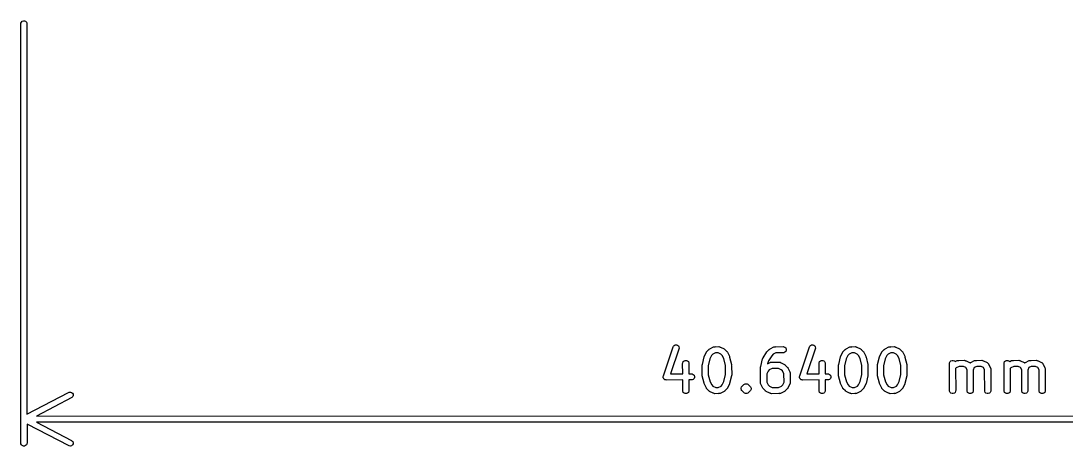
# Model space of a CAD drawing. Extents: x 0.4 to 2.4, y -0.03 to 1.6.
# Drawn here: x 0.397 to 1.403, y -0.026 to 0.383 of the extents above; entities that cross this region are included whole.
import ezdxf

# ---------------------------------------------------------------- set-up
doc = ezdxf.new("R2010")
doc.units = 0
doc.header["$MEASUREMENT"] = 0
doc.layers.add('BLACK', color=7, linetype='CONTINUOUS')

msp = doc.modelspace()

# ---------------------------------------------------------------- linework, layer by layer
at = {"layer": 'BLACK', "linetype": 'CONTINUOUS'}
for p, q in [((0.3975, 0.382), (0.3984, 0.3828)), ((0.3984, 0.3828), (0.3994, 0.3832)), ((0.3994, 0.3832), (0.4006, 0.3832)), ((0.4006, 0.3832), (0.4016, 0.3828)), ((0.4016, 0.3828), (0.4025, 0.382)), ((0.397, 0.3803), (0.3971, 0.3809)), ((0.3971, 0.0004), (0.397, 0.3803)), ((0.3971, 0.3809), (0.3975, 0.382)), ((0.4025, 0.382), (0.4029, 0.3809)), ((0.4029, 0.3809), (0.4029, 0.0048)), ((1.025, 0.0701), (1.0257, 0.0709)), ((1.0257, 0.0709), (1.0267, 0.0715)), ((1.0267, 0.0715), (1.0279, 0.0715)), ((1.0279, 0.0715), (1.029, 0.0712)), ((1.029, 0.0712), (1.0299, 0.0704)), ((1.0299, 0.0704), (1.0304, 0.0694)), ((1.1562, 0.0701), (1.1569, 0.0709)), ((1.1569, 0.0709), (1.158, 0.0715)), ((1.158, 0.0715), (1.1591, 0.0715)), ((1.1591, 0.0715), (1.1602, 0.0712)), ((1.1602, 0.0712), (1.1611, 0.0704)), ((1.1611, 0.0704), (1.1616, 0.0694)), ((1.0154, 0.0415), (1.0247, 0.0695)), ((1.0305, 0.0682), (1.0222, 0.0434)), ((1.0247, 0.0695), (1.025, 0.0701)), ((1.0304, 0.0694), (1.0305, 0.0682)), ((1.0547, 0.0601), (1.0548, 0.0605)), ((1.0548, 0.0605), (1.055, 0.0607)), ((1.055, 0.0607), (1.0568, 0.0643)), ((1.0568, 0.0643), (1.0569, 0.0646)), ((1.0569, 0.0646), (1.057, 0.0647)), ((1.0569, 0.0646), (1.0569, 0.0646)), ((1.057, 0.0647), (1.0571, 0.0648)), ((1.0571, 0.0648), (1.0573, 0.065)), ((1.0573, 0.065), (1.0592, 0.067)), ((1.0592, 0.067), (1.0594, 0.0671)), ((1.0594, 0.0671), (1.0595, 0.0672)), ((1.0595, 0.0672), (1.0596, 0.0673)), ((1.0595, 0.0672), (1.0595, 0.0672)), ((1.0596, 0.0673), (1.06, 0.0675)), ((1.06, 0.0675), (1.0637, 0.0694)), ((1.0617, 0.0612), (1.0602, 0.058)), ((1.0629, 0.0624), (1.0617, 0.0612)), ((1.0656, 0.0638), (1.0629, 0.0624)), ((1.0637, 0.0694), (1.0642, 0.0696)), ((1.0642, 0.0696), (1.0643, 0.0696)), ((1.0643, 0.0696), (1.0644, 0.0696)), ((1.0644, 0.0696), (1.065, 0.0696)), ((1.065, 0.0696), (1.0654, 0.0697)), ((1.0654, 0.0697), (1.0654, 0.0696)), ((1.0654, 0.0696), (1.0688, 0.0697)), ((1.068, 0.0638), (1.0656, 0.0638)), ((1.0707, 0.0625), (1.068, 0.0638)), ((1.0688, 0.0697), (1.0693, 0.0696)), ((1.0693, 0.0696), (1.0694, 0.0696)), ((1.0694, 0.0696), (1.0695, 0.0696)), ((1.0695, 0.0696), (1.0701, 0.0693)), ((1.0701, 0.0693), (1.0704, 0.0692)), ((1.0704, 0.0692), (1.0705, 0.0691)), ((1.0705, 0.0691), (1.0738, 0.0675)), ((1.0719, 0.0613), (1.0707, 0.0625)), ((1.0734, 0.0584), (1.0719, 0.0613)), ((1.0738, 0.0675), (1.0741, 0.0673)), ((1.0741, 0.0673), (1.0742, 0.0673)), ((1.0742, 0.0673), (1.0742, 0.0673)), ((1.0742, 0.0673), (1.0743, 0.0672)), ((1.0743, 0.0672), (1.0745, 0.0669)), ((1.0745, 0.0669), (1.0765, 0.0651)), ((1.0765, 0.0651), (1.0767, 0.0649)), ((1.0767, 0.0649), (1.0767, 0.0648)), ((1.0767, 0.0648), (1.0768, 0.0647)), ((1.0768, 0.0647), (1.0768, 0.0646)), ((1.0768, 0.0646), (1.077, 0.0643)), ((1.077, 0.0643), (1.0789, 0.0606)), ((1.0789, 0.0606), (1.0789, 0.0605)), ((1.0789, 0.0605), (1.0789, 0.0605)), ((1.0789, 0.0605), (1.0789, 0.0605)), ((1.0789, 0.0605), (1.0791, 0.06)), ((1.1113, 0.059), (1.1151, 0.0646)), ((1.1151, 0.0646), (1.1154, 0.0651)), ((1.1151, 0.0646), (1.1151, 0.0646)), ((1.1151, 0.0646), (1.1151, 0.0646)), ((1.1151, 0.0646), (1.1151, 0.0646)), ((1.1154, 0.0651), (1.1156, 0.0652)), ((1.1156, 0.0652), (1.1173, 0.067)), ((1.1196, 0.0609), (1.1164, 0.056)), ((1.1173, 0.067), (1.1175, 0.0671)), ((1.1175, 0.0671), (1.1176, 0.0672)), ((1.1176, 0.0672), (1.1177, 0.0673)), ((1.1176, 0.0672), (1.1176, 0.0672)), ((1.1177, 0.0673), (1.1181, 0.0675)), ((1.1181, 0.0675), (1.1218, 0.0694)), ((1.121, 0.0624), (1.1196, 0.0609)), ((1.1237, 0.0638), (1.121, 0.0624)), ((1.1218, 0.0694), (1.1224, 0.0696)), ((1.1224, 0.0696), (1.1225, 0.0696)), ((1.1225, 0.0696), (1.1226, 0.0696)), ((1.1226, 0.0696), (1.1231, 0.0696)), ((1.1231, 0.0696), (1.1235, 0.0697)), ((1.1235, 0.0697), (1.1236, 0.0696)), ((1.1236, 0.0696), (1.1306, 0.0697)), ((1.1312, 0.0638), (1.1237, 0.0638)), ((1.1306, 0.0697), (1.1312, 0.0696)), ((1.1312, 0.0696), (1.1323, 0.0692)), ((1.1323, 0.0643), (1.1312, 0.0638)), ((1.1323, 0.0692), (1.1331, 0.0684)), ((1.1331, 0.0651), (1.1323, 0.0643)), ((1.1331, 0.0684), (1.1335, 0.0673)), ((1.1335, 0.0662), (1.1331, 0.0651)), ((1.1335, 0.0673), (1.1335, 0.0662)), ((1.1467, 0.0415), (1.156, 0.0695)), ((1.1617, 0.0682), (1.1535, 0.0434)), ((1.156, 0.0695), (1.1562, 0.0701)), ((1.1616, 0.0694), (1.1617, 0.0682)), ((1.1859, 0.0601), (1.1861, 0.0605)), ((1.1861, 0.0605), (1.1862, 0.0607)), ((1.1862, 0.0607), (1.188, 0.0643)), ((1.188, 0.0643), (1.1881, 0.0646)), ((1.1881, 0.0646), (1.1882, 0.0646)), ((1.1882, 0.0647), (1.1883, 0.0648)), ((1.1882, 0.0646), (1.1882, 0.0647)), ((1.1883, 0.0648), (1.1885, 0.065)), ((1.1885, 0.065), (1.1904, 0.067)), ((1.1904, 0.067), (1.1906, 0.0671)), ((1.1906, 0.0671), (1.1907, 0.0672)), ((1.1907, 0.0672), (1.1909, 0.0673)), ((1.1907, 0.0672), (1.1907, 0.0672)), ((1.1909, 0.0673), (1.1912, 0.0675)), ((1.1912, 0.0675), (1.1949, 0.0694)), ((1.193, 0.0612), (1.1914, 0.058)), ((1.1942, 0.0624), (1.193, 0.0612)), ((1.1969, 0.0638), (1.1942, 0.0624)), ((1.1949, 0.0694), (1.1955, 0.0696)), ((1.1955, 0.0696), (1.1956, 0.0696)), ((1.1956, 0.0696), (1.1957, 0.0696)), ((1.1957, 0.0696), (1.1963, 0.0696)), ((1.1963, 0.0696), (1.1966, 0.0697)), ((1.1966, 0.0697), (1.1967, 0.0696)), ((1.1967, 0.0696), (1.2, 0.0697)), ((1.1992, 0.0638), (1.1969, 0.0638)), ((1.2019, 0.0625), (1.1992, 0.0638)), ((1.2, 0.0697), (1.2006, 0.0696)), ((1.2006, 0.0696), (1.2007, 0.0696)), ((1.2007, 0.0696), (1.2008, 0.0696)), ((1.2008, 0.0696), (1.2013, 0.0693)), ((1.2013, 0.0693), (1.2016, 0.0692)), ((1.2016, 0.0692), (1.2017, 0.0691)), ((1.2017, 0.0691), (1.2051, 0.0675)), ((1.2032, 0.0613), (1.2019, 0.0625)), ((1.2047, 0.0584), (1.2032, 0.0613)), ((1.2051, 0.0675), (1.2053, 0.0673)), ((1.2053, 0.0673), (1.2054, 0.0673)), ((1.2054, 0.0673), (1.2054, 0.0673)), ((1.2054, 0.0673), (1.2056, 0.0672)), ((1.2056, 0.0672), (1.2058, 0.0669)), ((1.2058, 0.0669), (1.2077, 0.0651)), ((1.2077, 0.0651), (1.2079, 0.0649)), ((1.2079, 0.0649), (1.208, 0.0648)), ((1.208, 0.0648), (1.208, 0.0647)), ((1.208, 0.0647), (1.2081, 0.0646)), ((1.2081, 0.0646), (1.2082, 0.0643)), ((1.2082, 0.0643), (1.2101, 0.0606)), ((1.2101, 0.0606), (1.2102, 0.0605)), ((1.2102, 0.0605), (1.2102, 0.0605)), ((1.2102, 0.0605), (1.2102, 0.0605)), ((1.2102, 0.0605), (1.2103, 0.06)), ((1.2234, 0.0601), (1.2236, 0.0605)), ((1.2236, 0.0605), (1.2237, 0.0607)), ((1.2237, 0.0607), (1.2255, 0.0643)), ((1.2255, 0.0643), (1.2256, 0.0646)), ((1.2256, 0.0646), (1.2257, 0.0646)), ((1.2257, 0.0647), (1.2258, 0.0648)), ((1.2257, 0.0646), (1.2257, 0.0647)), ((1.2258, 0.0648), (1.226, 0.065)), ((1.226, 0.065), (1.2279, 0.067)), ((1.2279, 0.067), (1.2281, 0.0671)), ((1.2281, 0.0671), (1.2282, 0.0672)), ((1.2282, 0.0672), (1.2284, 0.0673)), ((1.2282, 0.0672), (1.2282, 0.0672)), ((1.2284, 0.0673), (1.2287, 0.0675)), ((1.2287, 0.0675), (1.2324, 0.0694)), ((1.2305, 0.0612), (1.2289, 0.058)), ((1.2317, 0.0624), (1.2305, 0.0612)), ((1.2344, 0.0638), (1.2317, 0.0624)), ((1.2324, 0.0694), (1.233, 0.0696)), ((1.233, 0.0696), (1.2331, 0.0696)), ((1.2331, 0.0696), (1.2332, 0.0696)), ((1.2332, 0.0696), (1.2338, 0.0696)), ((1.2338, 0.0696), (1.2341, 0.0697)), ((1.2341, 0.0697), (1.2342, 0.0696)), ((1.2342, 0.0696), (1.2375, 0.0697)), ((1.2367, 0.0638), (1.2344, 0.0638)), ((1.2394, 0.0625), (1.2367, 0.0638)), ((1.2375, 0.0697), (1.2381, 0.0696)), ((1.2381, 0.0696), (1.2382, 0.0696)), ((1.2382, 0.0696), (1.2383, 0.0696)), ((1.2383, 0.0696), (1.2388, 0.0693)), ((1.2388, 0.0693), (1.2391, 0.0692)), ((1.2391, 0.0692), (1.2392, 0.0691)), ((1.2392, 0.0691), (1.2426, 0.0675)), ((1.2407, 0.0613), (1.2394, 0.0625)), ((1.2422, 0.0584), (1.2407, 0.0613)), ((1.2426, 0.0675), (1.2428, 0.0673)), ((1.2428, 0.0673), (1.2429, 0.0673)), ((1.2429, 0.0673), (1.2429, 0.0673)), ((1.2429, 0.0673), (1.2431, 0.0672)), ((1.2431, 0.0672), (1.2433, 0.0669)), ((1.2433, 0.0669), (1.2452, 0.0651)), ((1.2452, 0.0651), (1.2454, 0.0649)), ((1.2454, 0.0649), (1.2455, 0.0648)), ((1.2455, 0.0648), (1.2455, 0.0647)), ((1.2455, 0.0647), (1.2456, 0.0646)), ((1.2456, 0.0646), (1.2457, 0.0643)), ((1.2457, 0.0643), (1.2476, 0.0606)), ((1.2476, 0.0606), (1.2477, 0.0605)), ((1.2477, 0.0605), (1.2477, 0.0605)), ((1.2477, 0.0605), (1.2477, 0.0605)), ((1.2477, 0.0605), (1.2478, 0.06)), ((1.0339, 0.0536), (1.034, 0.0542)), ((1.034, 0.0434), (1.0339, 0.0536)), ((1.034, 0.0542), (1.0344, 0.0553)), ((1.0344, 0.0553), (1.0353, 0.0561)), ((1.0353, 0.0561), (1.0363, 0.0565)), ((1.0363, 0.0565), (1.0375, 0.0565)), ((1.0375, 0.0565), (1.0385, 0.0561)), ((1.0385, 0.0561), (1.0394, 0.0553)), ((1.0394, 0.0553), (1.0398, 0.0542)), ((1.0398, 0.0542), (1.0398, 0.0434)), ((1.0527, 0.0523), (1.0529, 0.0526)), ((1.0527, 0.052), (1.0527, 0.0523)), ((1.0527, 0.0519), (1.0527, 0.052)), ((1.0527, 0.0518), (1.0527, 0.0519)), ((1.0527, 0.0517), (1.0527, 0.0518)), ((1.0527, 0.0426), (1.0527, 0.0517)), ((1.0529, 0.0526), (1.0547, 0.06)), ((1.0547, 0.06), (1.0547, 0.0601)), ((1.0547, 0.06), (1.0547, 0.06)), ((1.0547, 0.06), (1.0547, 0.06)), ((1.0602, 0.058), (1.0585, 0.0512)), ((1.0585, 0.0512), (1.0586, 0.0425)), ((1.0752, 0.0516), (1.0734, 0.0584)), ((1.0752, 0.0429), (1.0752, 0.0516)), ((1.0791, 0.06), (1.0791, 0.0597)), ((1.0791, 0.0597), (1.081, 0.0525)), ((1.081, 0.0525), (1.081, 0.0524)), ((1.081, 0.0524), (1.081, 0.0523)), ((1.081, 0.0523), (1.081, 0.0522)), ((1.081, 0.0522), (1.0811, 0.0519)), ((1.0811, 0.0519), (1.081, 0.0516)), ((1.081, 0.0516), (1.0811, 0.0424)), ((1.109, 0.0504), (1.1091, 0.0507)), ((1.109, 0.0501), (1.109, 0.0504)), ((1.1091, 0.0507), (1.1109, 0.0581)), ((1.1109, 0.0581), (1.111, 0.0584)), ((1.111, 0.0584), (1.111, 0.0585)), ((1.111, 0.0585), (1.1111, 0.0585)), ((1.1111, 0.0586), (1.1113, 0.059)), ((1.1111, 0.0585), (1.1111, 0.0586)), ((1.1164, 0.056), (1.1157, 0.0532)), ((1.1157, 0.0532), (1.1181, 0.0544)), ((1.1181, 0.0544), (1.1186, 0.0546)), ((1.1186, 0.0546), (1.1187, 0.0546)), ((1.1187, 0.0546), (1.1188, 0.0546)), ((1.1188, 0.0546), (1.1193, 0.0546)), ((1.1193, 0.0546), (1.1198, 0.0547)), ((1.1198, 0.0547), (1.1198, 0.0546)), ((1.1198, 0.0546), (1.1269, 0.0547)), ((1.1269, 0.0547), (1.1275, 0.0546)), ((1.1275, 0.0546), (1.1276, 0.0546)), ((1.1276, 0.0546), (1.1277, 0.0546)), ((1.1277, 0.0546), (1.1282, 0.0543)), ((1.1282, 0.0543), (1.1285, 0.0542)), ((1.1285, 0.0542), (1.1286, 0.0541)), ((1.1286, 0.0541), (1.132, 0.0525)), ((1.132, 0.0525), (1.1322, 0.0524)), ((1.1322, 0.0524), (1.1323, 0.0523)), ((1.1323, 0.0523), (1.1323, 0.0523)), ((1.1323, 0.0523), (1.1324, 0.0522)), ((1.1324, 0.0522), (1.1327, 0.0519)), ((1.1327, 0.0519), (1.1346, 0.0501)), ((1.1652, 0.0542), (1.1657, 0.0553)), ((1.1652, 0.0536), (1.1652, 0.0542)), ((1.1652, 0.0434), (1.1652, 0.0536)), ((1.1657, 0.0553), (1.1665, 0.0561)), ((1.1665, 0.0561), (1.1676, 0.0565)), ((1.1676, 0.0565), (1.1687, 0.0565)), ((1.1687, 0.0565), (1.1698, 0.0561)), ((1.1698, 0.0561), (1.1706, 0.0553)), ((1.1706, 0.0553), (1.171, 0.0542)), ((1.171, 0.0542), (1.171, 0.0434)), ((1.1839, 0.052), (1.184, 0.0523)), ((1.1839, 0.0519), (1.1839, 0.052)), ((1.1839, 0.0518), (1.1839, 0.0519)), ((1.1839, 0.0517), (1.1839, 0.0518)), ((1.184, 0.0426), (1.1839, 0.0517)), ((1.184, 0.0523), (1.1841, 0.0526)), ((1.1841, 0.0526), (1.1859, 0.06)), ((1.1859, 0.06), (1.1859, 0.0601)), ((1.1859, 0.06), (1.1859, 0.06)), ((1.1859, 0.06), (1.1859, 0.06)), ((1.1914, 0.058), (1.1898, 0.0512)), ((1.1898, 0.0512), (1.1898, 0.0425)), ((1.2064, 0.0516), (1.2047, 0.0584)), ((1.2065, 0.0429), (1.2064, 0.0516)), ((1.2103, 0.06), (1.2104, 0.0597)), ((1.2104, 0.0597), (1.2122, 0.0525)), ((1.2122, 0.0525), (1.2123, 0.0524)), ((1.2123, 0.0524), (1.2123, 0.0523)), ((1.2123, 0.0523), (1.2123, 0.0522)), ((1.2123, 0.0522), (1.2123, 0.0519)), ((1.2123, 0.0519), (1.2123, 0.0516)), ((1.2123, 0.0516), (1.2123, 0.0424)), ((1.2214, 0.052), (1.2215, 0.0523)), ((1.2214, 0.0519), (1.2214, 0.052)), ((1.2214, 0.0518), (1.2214, 0.0519)), ((1.2214, 0.0517), (1.2214, 0.0518)), ((1.2215, 0.0426), (1.2214, 0.0517)), ((1.2215, 0.0523), (1.2216, 0.0526)), ((1.2216, 0.0526), (1.2234, 0.06)), ((1.2234, 0.06), (1.2234, 0.0601)), ((1.2234, 0.06), (1.2234, 0.06)), ((1.2234, 0.06), (1.2234, 0.06)), ((1.2289, 0.058), (1.2273, 0.0512)), ((1.2273, 0.0512), (1.2273, 0.0425)), ((1.2439, 0.0516), (1.2422, 0.0584)), ((1.244, 0.0429), (1.2439, 0.0516)), ((1.2478, 0.06), (1.2479, 0.0597)), ((1.2479, 0.0597), (1.2497, 0.0525)), ((1.2497, 0.0525), (1.2497, 0.0524)), ((1.2497, 0.0524), (1.2498, 0.0523)), ((1.2498, 0.0523), (1.2498, 0.0522)), ((1.2498, 0.0522), (1.2498, 0.0519)), ((1.2498, 0.0519), (1.2498, 0.0516)), ((1.2498, 0.0516), (1.2498, 0.0424)), ((1.2908, 0.0542), (1.2913, 0.0553)), ((1.2908, 0.0536), (1.2908, 0.0542)), ((1.2908, 0.0268), (1.2908, 0.0536)), ((1.2913, 0.0553), (1.2921, 0.0561)), ((1.2921, 0.0561), (1.2932, 0.0565)), ((1.2932, 0.0565), (1.2943, 0.0565)), ((1.2943, 0.0565), (1.2954, 0.0561)), ((1.2954, 0.0561), (1.2962, 0.0553)), ((1.2962, 0.0553), (1.298, 0.0563)), ((1.3, 0.0507), (1.2973, 0.0493)), ((1.298, 0.0563), (1.2986, 0.0565)), ((1.2986, 0.0565), (1.2987, 0.0565)), ((1.2987, 0.0565), (1.2988, 0.0565)), ((1.2988, 0.0565), (1.2993, 0.0565)), ((1.2993, 0.0565), (1.2997, 0.0565)), ((1.2997, 0.0565), (1.2998, 0.0565)), ((1.2998, 0.0565), (1.305, 0.0566)), ((1.3042, 0.0507), (1.3, 0.0507)), ((1.3065, 0.0496), (1.3042, 0.0507)), ((1.305, 0.0566), (1.3056, 0.0565)), ((1.3056, 0.0565), (1.3057, 0.0565)), ((1.3057, 0.0565), (1.3058, 0.0565)), ((1.3058, 0.0565), (1.3063, 0.0562)), ((1.3063, 0.0562), (1.3066, 0.0561)), ((1.3066, 0.0561), (1.3067, 0.056)), ((1.3067, 0.056), (1.3101, 0.0544)), ((1.3101, 0.0544), (1.3102, 0.0543)), ((1.3102, 0.0543), (1.3102, 0.0543)), ((1.3102, 0.0543), (1.3103, 0.0543)), ((1.3103, 0.0543), (1.3105, 0.0541)), ((1.3105, 0.0541), (1.3106, 0.054)), ((1.3106, 0.054), (1.3107, 0.0541)), ((1.3107, 0.0541), (1.3109, 0.0542)), ((1.3109, 0.0542), (1.311, 0.0543)), ((1.311, 0.0543), (1.3113, 0.0544)), ((1.3113, 0.0544), (1.3149, 0.0563)), ((1.3169, 0.0507), (1.3146, 0.0495)), ((1.3149, 0.0563), (1.3155, 0.0565)), ((1.3155, 0.0565), (1.3156, 0.0565)), ((1.3156, 0.0565), (1.3157, 0.0565)), ((1.3157, 0.0565), (1.3162, 0.0565)), ((1.3162, 0.0565), (1.3166, 0.0565)), ((1.3166, 0.0565), (1.3167, 0.0565)), ((1.3167, 0.0565), (1.3219, 0.0566)), ((1.3211, 0.0507), (1.3169, 0.0507)), ((1.3234, 0.0496), (1.3211, 0.0507)), ((1.3219, 0.0566), (1.3224, 0.0565)), ((1.3224, 0.0565), (1.3225, 0.0565)), ((1.3225, 0.0565), (1.3226, 0.0565)), ((1.3226, 0.0565), (1.3232, 0.0562)), ((1.3232, 0.0562), (1.3235, 0.0561)), ((1.3235, 0.0561), (1.3235, 0.056)), ((1.3235, 0.056), (1.3269, 0.0544)), ((1.3269, 0.0544), (1.327, 0.0543)), ((1.327, 0.0543), (1.3271, 0.0543)), ((1.3271, 0.0543), (1.3271, 0.0543)), ((1.3271, 0.0543), (1.3274, 0.0541)), ((1.3274, 0.0541), (1.3277, 0.0538)), ((1.3277, 0.0538), (1.3279, 0.0536)), ((1.3279, 0.0536), (1.328, 0.0534)), ((1.328, 0.0534), (1.3282, 0.0532)), ((1.3282, 0.0532), (1.3283, 0.0529)), ((1.3283, 0.0529), (1.3301, 0.0493)), ((1.3433, 0.0542), (1.3438, 0.0553)), ((1.3433, 0.0536), (1.3433, 0.0542)), ((1.3433, 0.0268), (1.3433, 0.0536)), ((1.3438, 0.0553), (1.3446, 0.0561)), ((1.3446, 0.0561), (1.3457, 0.0565)), ((1.3457, 0.0565), (1.3468, 0.0565)), ((1.3468, 0.0565), (1.3479, 0.0561)), ((1.3479, 0.0561), (1.3487, 0.0553)), ((1.3487, 0.0553), (1.3505, 0.0563)), ((1.3525, 0.0507), (1.3498, 0.0493)), ((1.3505, 0.0563), (1.3511, 0.0565)), ((1.3511, 0.0565), (1.3512, 0.0565)), ((1.3512, 0.0565), (1.3513, 0.0565)), ((1.3513, 0.0565), (1.3518, 0.0565)), ((1.3518, 0.0565), (1.3522, 0.0565)), ((1.3522, 0.0565), (1.3523, 0.0565)), ((1.3523, 0.0565), (1.3575, 0.0566)), ((1.3567, 0.0507), (1.3525, 0.0507)), ((1.359, 0.0496), (1.3567, 0.0507)), ((1.3575, 0.0566), (1.3581, 0.0565)), ((1.3581, 0.0565), (1.3582, 0.0565)), ((1.3582, 0.0565), (1.3583, 0.0565)), ((1.3583, 0.0565), (1.3588, 0.0562)), ((1.3588, 0.0562), (1.3591, 0.0561)), ((1.3591, 0.0561), (1.3592, 0.056)), ((1.3592, 0.056), (1.3626, 0.0544)), ((1.3626, 0.0544), (1.3626, 0.0543)), ((1.3626, 0.0543), (1.3627, 0.0543)), ((1.3627, 0.0543), (1.3627, 0.0543)), ((1.3627, 0.0543), (1.363, 0.0541)), ((1.363, 0.0541), (1.3631, 0.054)), ((1.3631, 0.054), (1.3632, 0.0541)), ((1.3632, 0.0541), (1.3634, 0.0542)), ((1.3634, 0.0542), (1.3635, 0.0543)), ((1.3635, 0.0543), (1.3638, 0.0544)), ((1.3638, 0.0544), (1.3674, 0.0563)), ((1.3693, 0.0507), (1.3671, 0.0495)), ((1.3674, 0.0563), (1.3679, 0.0565)), ((1.3679, 0.0565), (1.3681, 0.0565)), ((1.3681, 0.0565), (1.3682, 0.0565)), ((1.3682, 0.0565), (1.3687, 0.0565)), ((1.3687, 0.0565), (1.3691, 0.0565)), ((1.3691, 0.0565), (1.3692, 0.0565)), ((1.3692, 0.0565), (1.3744, 0.0566)), ((1.3736, 0.0507), (1.3693, 0.0507)), ((1.3759, 0.0496), (1.3736, 0.0507)), ((1.3744, 0.0566), (1.3749, 0.0565)), ((1.3749, 0.0565), (1.375, 0.0565)), ((1.375, 0.0565), (1.3751, 0.0565)), ((1.3751, 0.0565), (1.3756, 0.0562)), ((1.3756, 0.0562), (1.376, 0.0561)), ((1.376, 0.0561), (1.376, 0.056)), ((1.376, 0.056), (1.3794, 0.0544)), ((1.3794, 0.0544), (1.3795, 0.0543)), ((1.3795, 0.0543), (1.3796, 0.0543)), ((1.3796, 0.0543), (1.3796, 0.0543)), ((1.3796, 0.0543), (1.3799, 0.0541)), ((1.3799, 0.0541), (1.3802, 0.0538)), ((1.3802, 0.0538), (1.3804, 0.0536)), ((1.3804, 0.0536), (1.3805, 0.0534)), ((1.3805, 0.0534), (1.3807, 0.0532)), ((1.3807, 0.0532), (1.3808, 0.0529)), ((1.3808, 0.0529), (1.3826, 0.0493)), ((1.0152, 0.0409), (1.0153, 0.041)), ((1.0153, 0.0404), (1.0152, 0.0409)), ((1.0153, 0.0411), (1.0154, 0.0415)), ((1.0153, 0.041), (1.0153, 0.0411)), ((1.0153, 0.0399), (1.0153, 0.0404)), ((1.0222, 0.0434), (1.034, 0.0434)), ((1.0398, 0.0434), (1.0425, 0.0434)), ((1.0425, 0.0434), (1.0431, 0.0434)), ((1.0431, 0.0434), (1.0442, 0.0429)), ((1.0442, 0.0429), (1.045, 0.0421)), ((1.045, 0.0421), (1.0454, 0.0411)), ((1.0454, 0.0411), (1.0454, 0.0399)), ((1.0527, 0.0422), (1.0527, 0.0426)), ((1.0527, 0.0419), (1.0527, 0.0422)), ((1.0527, 0.0418), (1.0527, 0.0419)), ((1.0528, 0.0418), (1.0527, 0.0418)), ((1.0528, 0.0417), (1.0528, 0.0418)), ((1.0546, 0.0344), (1.0528, 0.0417)), ((1.0586, 0.0425), (1.0604, 0.0357)), ((1.0736, 0.0361), (1.0752, 0.0429)), ((1.0809, 0.0415), (1.0791, 0.0342)), ((1.081, 0.0418), (1.0809, 0.0415)), ((1.0811, 0.0422), (1.081, 0.0418)), ((1.0811, 0.0424), (1.0811, 0.0423)), ((1.0811, 0.0423), (1.0811, 0.0422)), ((1.0811, 0.0422), (1.0811, 0.0422)), ((1.1089, 0.05), (1.109, 0.0501)), ((1.1089, 0.0499), (1.1089, 0.05)), ((1.1089, 0.05), (1.1089, 0.05)), ((1.109, 0.0353), (1.1089, 0.0499)), ((1.1161, 0.0462), (1.1148, 0.0435)), ((1.1148, 0.0435), (1.1148, 0.0355)), ((1.1173, 0.0474), (1.1161, 0.0462)), ((1.12, 0.0488), (1.1173, 0.0474)), ((1.1261, 0.0488), (1.12, 0.0488)), ((1.1288, 0.0475), (1.1261, 0.0488)), ((1.13, 0.0463), (1.1288, 0.0475)), ((1.1314, 0.0436), (1.13, 0.0463)), ((1.1315, 0.0356), (1.1314, 0.0436)), ((1.1346, 0.0501), (1.1348, 0.0499)), ((1.1348, 0.0499), (1.1348, 0.0498)), ((1.1348, 0.0498), (1.1349, 0.0497)), ((1.1349, 0.0497), (1.135, 0.0496)), ((1.135, 0.0496), (1.1351, 0.0493)), ((1.1351, 0.0493), (1.137, 0.0456)), ((1.137, 0.0456), (1.1372, 0.045)), ((1.1372, 0.045), (1.1372, 0.0449)), ((1.1372, 0.0449), (1.1373, 0.0448)), ((1.1373, 0.0448), (1.1373, 0.0443)), ((1.1373, 0.0443), (1.1373, 0.0439)), ((1.1373, 0.0439), (1.1373, 0.0438)), ((1.1373, 0.0438), (1.1373, 0.0349)), ((1.1465, 0.0411), (1.1467, 0.0415)), ((1.1465, 0.041), (1.1465, 0.0411)), ((1.1465, 0.0409), (1.1465, 0.041)), ((1.1465, 0.0404), (1.1465, 0.0409)), ((1.1465, 0.0399), (1.1465, 0.0404)), ((1.1535, 0.0434), (1.1652, 0.0434)), ((1.171, 0.0434), (1.1738, 0.0434)), ((1.1738, 0.0434), (1.1743, 0.0434)), ((1.1743, 0.0434), (1.1754, 0.0429)), ((1.1754, 0.0429), (1.1762, 0.0421)), ((1.1762, 0.0421), (1.1766, 0.0411)), ((1.1766, 0.0411), (1.1766, 0.0399)), ((1.1839, 0.0422), (1.184, 0.0426)), ((1.184, 0.0419), (1.1839, 0.0422)), ((1.184, 0.0418), (1.184, 0.0419)), ((1.184, 0.0417), (1.184, 0.0418)), ((1.184, 0.0418), (1.184, 0.0418)), ((1.1859, 0.0344), (1.184, 0.0417)), ((1.1898, 0.0425), (1.1916, 0.0357)), ((1.2048, 0.0361), (1.2065, 0.0429)), ((1.2121, 0.0415), (1.2104, 0.0342)), ((1.2123, 0.0418), (1.2121, 0.0415)), ((1.2123, 0.0424), (1.2123, 0.0423)), ((1.2123, 0.0423), (1.2123, 0.0422)), ((1.2123, 0.0422), (1.2123, 0.0422)), ((1.2123, 0.0422), (1.2123, 0.0418)), ((1.2214, 0.0422), (1.2215, 0.0426)), ((1.2215, 0.0419), (1.2214, 0.0422)), ((1.2215, 0.0418), (1.2215, 0.0419)), ((1.2215, 0.0417), (1.2215, 0.0418)), ((1.2215, 0.0418), (1.2215, 0.0418)), ((1.2234, 0.0344), (1.2215, 0.0417)), ((1.2273, 0.0425), (1.2291, 0.0357)), ((1.2423, 0.0361), (1.244, 0.0429)), ((1.2496, 0.0415), (1.2479, 0.0342)), ((1.2498, 0.0418), (1.2496, 0.0415)), ((1.2498, 0.0424), (1.2498, 0.0423)), ((1.2498, 0.0423), (1.2498, 0.0422)), ((1.2498, 0.0422), (1.2498, 0.0422)), ((1.2498, 0.0422), (1.2498, 0.0418)), ((1.2973, 0.0493), (1.2966, 0.0486)), ((1.2966, 0.0486), (1.2967, 0.0274)), ((1.3077, 0.0474), (1.3065, 0.0496)), ((1.3077, 0.0268), (1.3077, 0.0474)), ((1.3146, 0.0495), (1.3135, 0.0472)), ((1.3135, 0.0472), (1.3136, 0.0274)), ((1.3245, 0.0474), (1.3234, 0.0496)), ((1.3246, 0.0268), (1.3245, 0.0474)), ((1.3301, 0.0493), (1.3303, 0.0488)), ((1.3303, 0.0488), (1.3303, 0.0487)), ((1.3303, 0.0487), (1.3304, 0.0486)), ((1.3304, 0.0486), (1.3304, 0.0481)), ((1.3304, 0.0481), (1.3304, 0.0476)), ((1.3304, 0.0476), (1.3304, 0.0475)), ((1.3304, 0.0475), (1.3304, 0.0274)), ((1.3498, 0.0493), (1.3491, 0.0486)), ((1.3491, 0.0486), (1.3492, 0.0274)), ((1.3602, 0.0474), (1.359, 0.0496)), ((1.3602, 0.0268), (1.3602, 0.0474)), ((1.3671, 0.0495), (1.366, 0.0472)), ((1.366, 0.0472), (1.3661, 0.0274)), ((1.377, 0.0474), (1.3759, 0.0496)), ((1.3771, 0.0268), (1.377, 0.0474)), ((1.3826, 0.0493), (1.3828, 0.0488)), ((1.3828, 0.0488), (1.3828, 0.0487)), ((1.3828, 0.0487), (1.3829, 0.0486)), ((1.3829, 0.0486), (1.3829, 0.0481)), ((1.3829, 0.0481), (1.3829, 0.0476)), ((1.3829, 0.0476), (1.3829, 0.0475)), ((1.3829, 0.0475), (1.3829, 0.0274)), ((1.0153, 0.0398), (1.0153, 0.0399)), ((1.0153, 0.0397), (1.0153, 0.0398)), ((1.0155, 0.0393), (1.0153, 0.0397)), ((1.0157, 0.0389), (1.0155, 0.0393)), ((1.0158, 0.0388), (1.0157, 0.0389)), ((1.0158, 0.0387), (1.0158, 0.0388)), ((1.0162, 0.0384), (1.0158, 0.0387)), ((1.0165, 0.038), (1.0162, 0.0384)), ((1.0166, 0.038), (1.0165, 0.038)), ((1.0167, 0.0379), (1.0166, 0.038)), ((1.0171, 0.0378), (1.0167, 0.0379)), ((1.0176, 0.0376), (1.0171, 0.0378)), ((1.0177, 0.0376), (1.0176, 0.0376)), ((1.0178, 0.0376), (1.0177, 0.0376)), ((1.0179, 0.0376), (1.0178, 0.0376)), ((1.0181, 0.0375), (1.0179, 0.0376)), ((1.034, 0.0376), (1.0181, 0.0375)), ((1.034, 0.0268), (1.034, 0.0376)), ((1.0431, 0.0376), (1.0398, 0.0376)), ((1.0398, 0.0376), (1.0398, 0.0274)), ((1.0442, 0.038), (1.0431, 0.0376)), ((1.045, 0.0389), (1.0442, 0.038)), ((1.0454, 0.0399), (1.045, 0.0389)), ((1.0547, 0.0341), (1.0546, 0.0344)), ((1.0548, 0.0337), (1.0547, 0.0341)), ((1.0548, 0.0336), (1.0548, 0.0337)), ((1.0549, 0.0336), (1.0548, 0.0336)), ((1.0549, 0.0335), (1.0549, 0.0336)), ((1.0568, 0.0298), (1.0549, 0.0335)), ((1.0604, 0.0357), (1.0619, 0.0328)), ((1.0619, 0.0328), (1.0631, 0.0316)), ((1.0631, 0.0316), (1.0658, 0.0303)), ((1.0658, 0.0303), (1.0681, 0.0303)), ((1.0681, 0.0303), (1.0709, 0.0317)), ((1.0709, 0.0317), (1.0721, 0.0329)), ((1.0721, 0.0329), (1.0736, 0.0361)), ((1.0788, 0.0334), (1.077, 0.0298)), ((1.0789, 0.0336), (1.0788, 0.0334)), ((1.0791, 0.034), (1.0789, 0.0336)), ((1.0791, 0.0342), (1.0791, 0.0341)), ((1.0791, 0.0341), (1.0791, 0.0341)), ((1.0791, 0.0341), (1.0791, 0.034)), ((1.0902, 0.0298), (1.0907, 0.0309)), ((1.0907, 0.0309), (1.0929, 0.0332)), ((1.0929, 0.0332), (1.0934, 0.0336)), ((1.0934, 0.0336), (1.0941, 0.0339)), ((1.0934, 0.0336), (1.0934, 0.0336)), ((1.0941, 0.0339), (1.0944, 0.034)), ((1.0944, 0.034), (1.0956, 0.034)), ((1.0956, 0.034), (1.0956, 0.034)), ((1.0956, 0.034), (1.0959, 0.0339)), ((1.0959, 0.0339), (1.0967, 0.0336)), ((1.0967, 0.0336), (1.0967, 0.0336)), ((1.0967, 0.0336), (1.099, 0.0313)), ((1.099, 0.0313), (1.0993, 0.0309)), ((1.0993, 0.0309), (1.0998, 0.0298)), ((1.109, 0.0352), (1.109, 0.0353)), ((1.109, 0.0348), (1.109, 0.0352)), ((1.109, 0.0343), (1.109, 0.0348)), ((1.109, 0.0342), (1.109, 0.0343)), ((1.109, 0.0341), (1.109, 0.0342)), ((1.1092, 0.0335), (1.109, 0.0341)), ((1.1112, 0.0298), (1.1092, 0.0335)), ((1.1148, 0.0355), (1.1162, 0.0328)), ((1.1162, 0.0328), (1.1175, 0.0316)), ((1.1175, 0.0316), (1.1202, 0.0303)), ((1.1202, 0.0303), (1.1263, 0.0303)), ((1.1263, 0.0303), (1.129, 0.0317)), ((1.129, 0.0317), (1.1302, 0.0329)), ((1.1302, 0.0329), (1.1315, 0.0356)), ((1.1368, 0.0332), (1.1351, 0.0298)), ((1.137, 0.0336), (1.1368, 0.0332)), ((1.1368, 0.0332), (1.1368, 0.0332)), ((1.1372, 0.0341), (1.137, 0.0336)), ((1.1373, 0.0343), (1.1372, 0.0342)), ((1.1372, 0.0342), (1.1372, 0.0341)), ((1.1373, 0.0349), (1.1373, 0.0343)), ((1.1465, 0.0398), (1.1465, 0.0399)), ((1.1465, 0.0397), (1.1465, 0.0398)), ((1.1467, 0.0393), (1.1465, 0.0397)), ((1.1469, 0.0389), (1.1467, 0.0393)), ((1.147, 0.0388), (1.1469, 0.0389)), ((1.147, 0.0387), (1.147, 0.0388)), ((1.1474, 0.0384), (1.147, 0.0387)), ((1.1477, 0.038), (1.1474, 0.0384)), ((1.1478, 0.038), (1.1477, 0.038)), ((1.1479, 0.0379), (1.1478, 0.038)), ((1.1484, 0.0378), (1.1479, 0.0379)), ((1.1488, 0.0376), (1.1484, 0.0378)), ((1.149, 0.0376), (1.1488, 0.0376)), ((1.1491, 0.0376), (1.149, 0.0376)), ((1.149, 0.0376), (1.149, 0.0376)), ((1.1494, 0.0375), (1.1491, 0.0376)), ((1.1652, 0.0376), (1.1494, 0.0375)), ((1.1652, 0.0268), (1.1652, 0.0376)), ((1.1743, 0.0376), (1.1711, 0.0376)), ((1.1711, 0.0376), (1.1711, 0.0274)), ((1.1754, 0.038), (1.1743, 0.0376)), ((1.1762, 0.0389), (1.1754, 0.038)), ((1.1766, 0.0399), (1.1762, 0.0389)), ((1.1859, 0.0341), (1.1859, 0.0344)), ((1.1861, 0.0337), (1.1859, 0.0341)), ((1.1861, 0.0336), (1.1861, 0.0337)), ((1.1861, 0.0335), (1.1861, 0.0336)), ((1.1861, 0.0336), (1.1861, 0.0336)), ((1.188, 0.0298), (1.1861, 0.0335)), ((1.1916, 0.0357), (1.1931, 0.0328)), ((1.1931, 0.0328), (1.1943, 0.0316)), ((1.1943, 0.0316), (1.197, 0.0303)), ((1.197, 0.0303), (1.1994, 0.0303)), ((1.1994, 0.0303), (1.2021, 0.0317)), ((1.2021, 0.0317), (1.2033, 0.0329)), ((1.2033, 0.0329), (1.2048, 0.0361)), ((1.21, 0.0334), (1.2083, 0.0298)), ((1.2102, 0.0336), (1.21, 0.0334)), ((1.2103, 0.034), (1.2102, 0.0336)), ((1.2104, 0.0342), (1.2103, 0.0341)), ((1.2103, 0.0341), (1.2103, 0.0341)), ((1.2103, 0.0341), (1.2103, 0.034)), ((1.2234, 0.0341), (1.2234, 0.0344)), ((1.2236, 0.0337), (1.2234, 0.0341)), ((1.2236, 0.0336), (1.2236, 0.0337)), ((1.2236, 0.0335), (1.2236, 0.0336)), ((1.2236, 0.0336), (1.2236, 0.0336)), ((1.2255, 0.0298), (1.2236, 0.0335)), ((1.2291, 0.0357), (1.2306, 0.0328)), ((1.2306, 0.0328), (1.2318, 0.0316)), ((1.2318, 0.0316), (1.2345, 0.0303)), ((1.2345, 0.0303), (1.2369, 0.0303)), ((1.2369, 0.0303), (1.2396, 0.0317)), ((1.2396, 0.0317), (1.2408, 0.0329)), ((1.2408, 0.0329), (1.2423, 0.0361)), ((1.2475, 0.0334), (1.2458, 0.0298)), ((1.2477, 0.0336), (1.2475, 0.0334)), ((1.2478, 0.034), (1.2477, 0.0336)), ((1.2479, 0.0342), (1.2478, 0.0341)), ((1.2478, 0.0341), (1.2478, 0.0341)), ((1.2478, 0.0341), (1.2478, 0.034)), ((0.4029, 0.0048), (0.443, 0.0257)), ((0.4462, 0.0208), (0.4119, 0.0029)), ((0.443, 0.0257), (0.4435, 0.0259)), ((0.4435, 0.0259), (0.4447, 0.026)), ((0.4447, 0.026), (0.4458, 0.0257)), ((0.4458, 0.0257), (0.4467, 0.0249)), ((0.4469, 0.0217), (0.4462, 0.0208)), ((0.4467, 0.0249), (0.4472, 0.0239)), ((0.4473, 0.0228), (0.4469, 0.0217)), ((0.4472, 0.0239), (0.4473, 0.0228)), ((1.0344, 0.0257), (1.034, 0.0268)), ((1.0353, 0.0249), (1.0344, 0.0257)), ((1.0363, 0.0245), (1.0353, 0.0249)), ((1.0375, 0.0245), (1.0363, 0.0245)), ((1.0385, 0.0249), (1.0375, 0.0245)), ((1.0394, 0.0257), (1.0385, 0.0249)), ((1.0398, 0.0268), (1.0394, 0.0257)), ((1.0398, 0.0274), (1.0398, 0.0268)), ((1.0569, 0.0295), (1.0568, 0.0298)), ((1.057, 0.0294), (1.0569, 0.0295)), ((1.0571, 0.0293), (1.057, 0.0294)), ((1.0573, 0.029), (1.0571, 0.0293)), ((1.0571, 0.0293), (1.0571, 0.0293)), ((1.0592, 0.0272), (1.0573, 0.029)), ((1.0595, 0.0269), (1.0592, 0.0272)), ((1.0596, 0.0268), (1.0595, 0.0269)), ((1.0597, 0.0268), (1.0596, 0.0268)), ((1.0596, 0.0268), (1.0596, 0.0268)), ((1.0599, 0.0266), (1.0597, 0.0268)), ((1.0633, 0.025), (1.0599, 0.0266)), ((1.0634, 0.0249), (1.0633, 0.025)), ((1.0637, 0.0248), (1.0634, 0.0249)), ((1.0642, 0.0245), (1.0637, 0.0248)), ((1.0643, 0.0245), (1.0642, 0.0245)), ((1.0644, 0.0245), (1.0643, 0.0245)), ((1.065, 0.0244), (1.0644, 0.0245)), ((1.0683, 0.0245), (1.065, 0.0244)), ((1.0684, 0.0244), (1.0683, 0.0245)), ((1.0688, 0.0245), (1.0684, 0.0244)), ((1.0693, 0.0245), (1.0688, 0.0245)), ((1.0694, 0.0245), (1.0693, 0.0245)), ((1.0695, 0.0245), (1.0694, 0.0245)), ((1.0701, 0.0247), (1.0695, 0.0245)), ((1.0738, 0.0266), (1.0701, 0.0247)), ((1.0742, 0.0268), (1.0738, 0.0266)), ((1.0743, 0.0269), (1.0742, 0.0268)), ((1.0744, 0.027), (1.0743, 0.0269)), ((1.0743, 0.0269), (1.0743, 0.0269)), ((1.0746, 0.0272), (1.0744, 0.027)), ((1.0765, 0.0291), (1.0746, 0.0272)), ((1.0767, 0.0293), (1.0765, 0.0291)), ((1.0768, 0.0294), (1.0767, 0.0293)), ((1.0769, 0.0296), (1.0768, 0.0295)), ((1.0768, 0.0295), (1.0768, 0.0294)), ((1.077, 0.0298), (1.0769, 0.0296)), ((1.0902, 0.0287), (1.0902, 0.0298)), ((1.0904, 0.0282), (1.0902, 0.0287)), ((1.0907, 0.0276), (1.0904, 0.0282)), ((1.0911, 0.0272), (1.0907, 0.0276)), ((1.0934, 0.0249), (1.0911, 0.0272)), ((1.0944, 0.0245), (1.0934, 0.0249)), ((1.0956, 0.0245), (1.0944, 0.0245)), ((1.0944, 0.0245), (1.0944, 0.0245)), ((1.0967, 0.0249), (1.0956, 0.0245)), ((1.0956, 0.0245), (1.0956, 0.0245)), ((1.0971, 0.0253), (1.0967, 0.0249)), ((1.0993, 0.0276), (1.0971, 0.0253)), ((1.0998, 0.0287), (1.0993, 0.0276)), ((1.0998, 0.0298), (1.0998, 0.0298)), ((1.0998, 0.0298), (1.0998, 0.0287)), ((1.1113, 0.0295), (1.1112, 0.0298)), ((1.1114, 0.0294), (1.1113, 0.0295)), ((1.1114, 0.0293), (1.1114, 0.0294)), ((1.1115, 0.0293), (1.1114, 0.0293)), ((1.1117, 0.029), (1.1115, 0.0293)), ((1.1136, 0.0272), (1.1117, 0.029)), ((1.1138, 0.0269), (1.1136, 0.0272)), ((1.1139, 0.0268), (1.1138, 0.0269)), ((1.114, 0.0268), (1.1139, 0.0268)), ((1.1141, 0.0268), (1.114, 0.0268)), ((1.1143, 0.0266), (1.1141, 0.0268)), ((1.1177, 0.025), (1.1143, 0.0266)), ((1.1177, 0.0249), (1.1177, 0.025)), ((1.1181, 0.0248), (1.1177, 0.0249)), ((1.1186, 0.0245), (1.1181, 0.0248)), ((1.1187, 0.0245), (1.1186, 0.0245)), ((1.1188, 0.0245), (1.1187, 0.0245)), ((1.1194, 0.0244), (1.1188, 0.0245)), ((1.1264, 0.0245), (1.1194, 0.0244)), ((1.1265, 0.0244), (1.1264, 0.0245)), ((1.1269, 0.0245), (1.1265, 0.0244)), ((1.1275, 0.0245), (1.1269, 0.0245)), ((1.1276, 0.0245), (1.1275, 0.0245)), ((1.1277, 0.0245), (1.1276, 0.0245)), ((1.1282, 0.0247), (1.1277, 0.0245)), ((1.1319, 0.0266), (1.1282, 0.0247)), ((1.1323, 0.0268), (1.1319, 0.0266)), ((1.1324, 0.0269), (1.1323, 0.0268)), ((1.1325, 0.027), (1.1324, 0.0269)), ((1.1324, 0.0269), (1.1324, 0.0269)), ((1.1327, 0.0272), (1.1325, 0.027)), ((1.1346, 0.0291), (1.1327, 0.0272)), ((1.1348, 0.0293), (1.1346, 0.0291)), ((1.1349, 0.0294), (1.1348, 0.0293)), ((1.135, 0.0295), (1.1349, 0.0294)), ((1.1351, 0.0298), (1.135, 0.0296)), ((1.135, 0.0296), (1.135, 0.0295)), ((1.1657, 0.0257), (1.1652, 0.0268)), ((1.1665, 0.0249), (1.1657, 0.0257)), ((1.1676, 0.0245), (1.1665, 0.0249)), ((1.1687, 0.0245), (1.1676, 0.0245)), ((1.1698, 0.0249), (1.1687, 0.0245)), ((1.1706, 0.0257), (1.1698, 0.0249)), ((1.171, 0.0268), (1.1706, 0.0257)), ((1.1711, 0.0274), (1.171, 0.0268)), ((1.1882, 0.0295), (1.188, 0.0298)), ((1.1883, 0.0294), (1.1882, 0.0295)), ((1.1883, 0.0293), (1.1883, 0.0294)), ((1.1884, 0.0293), (1.1883, 0.0293)), ((1.1885, 0.029), (1.1884, 0.0293)), ((1.1905, 0.0272), (1.1885, 0.029)), ((1.1907, 0.0269), (1.1905, 0.0272)), ((1.1908, 0.0268), (1.1907, 0.0269)), ((1.1909, 0.0268), (1.1908, 0.0268)), ((1.1912, 0.0266), (1.1909, 0.0268)), ((1.1909, 0.0268), (1.1909, 0.0268)), ((1.1946, 0.025), (1.1912, 0.0266)), ((1.1946, 0.0249), (1.1946, 0.025)), ((1.195, 0.0248), (1.1946, 0.0249)), ((1.1955, 0.0245), (1.195, 0.0248)), ((1.1956, 0.0245), (1.1955, 0.0245)), ((1.1957, 0.0245), (1.1956, 0.0245)), ((1.1963, 0.0244), (1.1957, 0.0245)), ((1.1996, 0.0245), (1.1963, 0.0244)), ((1.2, 0.0245), (1.1996, 0.0244)), ((1.1996, 0.0244), (1.1996, 0.0245)), ((1.2006, 0.0245), (1.2, 0.0245)), ((1.2007, 0.0245), (1.2006, 0.0245)), ((1.2008, 0.0245), (1.2007, 0.0245)), ((1.2013, 0.0247), (1.2008, 0.0245)), ((1.205, 0.0266), (1.2013, 0.0247)), ((1.2054, 0.0268), (1.205, 0.0266)), ((1.2055, 0.0269), (1.2054, 0.0268)), ((1.2056, 0.0269), (1.2055, 0.0269)), ((1.2058, 0.0272), (1.2056, 0.027)), ((1.2056, 0.027), (1.2056, 0.0269)), ((1.2077, 0.0291), (1.2058, 0.0272)), ((1.208, 0.0293), (1.2077, 0.0291)), ((1.2081, 0.0295), (1.208, 0.0294)), ((1.208, 0.0294), (1.208, 0.0293)), ((1.2083, 0.0298), (1.2081, 0.0296)), ((1.2081, 0.0296), (1.2081, 0.0295)), ((1.2257, 0.0295), (1.2255, 0.0298)), ((1.2258, 0.0294), (1.2257, 0.0295)), ((1.2258, 0.0293), (1.2258, 0.0294)), ((1.226, 0.029), (1.2258, 0.0293)), ((1.2258, 0.0293), (1.2258, 0.0293)), ((1.228, 0.0272), (1.226, 0.029)), ((1.2282, 0.0269), (1.228, 0.0272)), ((1.2283, 0.0268), (1.2282, 0.0269)), ((1.2284, 0.0268), (1.2283, 0.0268)), ((1.2287, 0.0266), (1.2284, 0.0268)), ((1.2284, 0.0268), (1.2284, 0.0268)), ((1.2321, 0.025), (1.2287, 0.0266)), ((1.2321, 0.0249), (1.2321, 0.025)), ((1.2325, 0.0248), (1.2321, 0.0249)), ((1.233, 0.0245), (1.2325, 0.0248)), ((1.2331, 0.0245), (1.233, 0.0245)), ((1.2332, 0.0245), (1.2331, 0.0245)), ((1.2337, 0.0244), (1.2332, 0.0245)), ((1.2371, 0.0245), (1.2337, 0.0244)), ((1.2375, 0.0245), (1.2371, 0.0244)), ((1.2371, 0.0244), (1.2371, 0.0245)), ((1.2381, 0.0245), (1.2375, 0.0245)), ((1.2382, 0.0245), (1.2381, 0.0245)), ((1.2383, 0.0245), (1.2382, 0.0245)), ((1.2388, 0.0247), (1.2383, 0.0245)), ((1.2425, 0.0266), (1.2388, 0.0247)), ((1.2429, 0.0268), (1.2425, 0.0266)), ((1.243, 0.0269), (1.2429, 0.0268)), ((1.2431, 0.0269), (1.243, 0.0269)), ((1.2433, 0.0272), (1.2431, 0.027)), ((1.2431, 0.027), (1.2431, 0.0269)), ((1.2452, 0.0291), (1.2433, 0.0272)), ((1.2455, 0.0293), (1.2452, 0.0291)), ((1.2456, 0.0295), (1.2455, 0.0294)), ((1.2455, 0.0294), (1.2455, 0.0293)), ((1.2458, 0.0298), (1.2456, 0.0296)), ((1.2456, 0.0296), (1.2456, 0.0295)), ((1.2913, 0.0257), (1.2908, 0.0268)), ((1.2921, 0.0249), (1.2913, 0.0257)), ((1.2932, 0.0245), (1.2921, 0.0249)), ((1.2943, 0.0245), (1.2932, 0.0245)), ((1.2954, 0.0249), (1.2943, 0.0245)), ((1.2962, 0.0257), (1.2954, 0.0249)), ((1.2966, 0.0268), (1.2962, 0.0257)), ((1.2967, 0.0274), (1.2966, 0.0268)), ((1.3082, 0.0257), (1.3077, 0.0268)), ((1.309, 0.0249), (1.3082, 0.0257)), ((1.31, 0.0245), (1.309, 0.0249)), ((1.3112, 0.0245), (1.31, 0.0245)), ((1.3123, 0.0249), (1.3112, 0.0245)), ((1.3131, 0.0257), (1.3123, 0.0249)), ((1.3135, 0.0268), (1.3131, 0.0257)), ((1.3136, 0.0274), (1.3135, 0.0268)), ((1.325, 0.0257), (1.3246, 0.0268)), ((1.3258, 0.0249), (1.325, 0.0257)), ((1.3269, 0.0245), (1.3258, 0.0249)), ((1.3281, 0.0245), (1.3269, 0.0245)), ((1.3291, 0.0249), (1.3281, 0.0245)), ((1.3299, 0.0257), (1.3291, 0.0249)), ((1.3304, 0.0268), (1.3299, 0.0257)), ((1.3304, 0.0274), (1.3304, 0.0268)), ((1.3438, 0.0257), (1.3433, 0.0268)), ((1.3446, 0.0249), (1.3438, 0.0257)), ((1.3457, 0.0245), (1.3446, 0.0249)), ((1.3468, 0.0245), (1.3457, 0.0245)), ((1.3479, 0.0249), (1.3468, 0.0245)), ((1.3487, 0.0257), (1.3479, 0.0249)), ((1.3491, 0.0268), (1.3487, 0.0257)), ((1.3492, 0.0274), (1.3491, 0.0268)), ((1.3606, 0.0257), (1.3602, 0.0268)), ((1.3615, 0.0249), (1.3606, 0.0257)), ((1.3625, 0.0245), (1.3615, 0.0249)), ((1.3637, 0.0245), (1.3625, 0.0245)), ((1.3647, 0.0249), (1.3637, 0.0245)), ((1.3656, 0.0257), (1.3647, 0.0249)), ((1.366, 0.0268), (1.3656, 0.0257)), ((1.3661, 0.0274), (1.366, 0.0268)), ((1.3775, 0.0257), (1.3771, 0.0268)), ((1.3783, 0.0249), (1.3775, 0.0257)), ((1.3794, 0.0245), (1.3783, 0.0249)), ((1.3806, 0.0245), (1.3794, 0.0245)), ((1.3816, 0.0249), (1.3806, 0.0245)), ((1.3824, 0.0257), (1.3816, 0.0249)), ((1.3829, 0.0268), (1.3824, 0.0257)), ((1.3829, 0.0274), (1.3829, 0.0268)), ((0.3971, 0.0003), (0.3971, 0.0004)), ((0.3971, 0), (0.3971, 0.0003)), ((0.3971, -0.0003), (0.3971, 0)), ((0.4119, 0.0029), (1.988, 0.003)), ((0.3971, -0.0004), (0.3971, -0.0003)), ((0.3971, -0.0237), (0.3971, -0.0004)), ((0.4435, -0.0259), (0.403, -0.0049)), ((0.403, -0.0049), (0.403, -0.0231)), ((1.9881, -0.0029), (0.412, -0.003)), ((0.412, -0.003), (0.4457, -0.0205)), ((0.3975, -0.0247), (0.3971, -0.0237)), ((0.3984, -0.0255), (0.3975, -0.0247)), ((0.3994, -0.026), (0.3984, -0.0255)), ((0.4006, -0.026), (0.3994, -0.026)), ((0.4016, -0.0255), (0.4006, -0.026)), ((0.4025, -0.0247), (0.4016, -0.0255)), ((0.4029, -0.0237), (0.4025, -0.0247)), ((0.403, -0.0231), (0.4029, -0.0237)), ((0.4447, -0.026), (0.4435, -0.0259)), ((0.4458, -0.0257), (0.4447, -0.026)), ((0.4457, -0.0205), (0.4462, -0.0208)), ((0.4467, -0.0249), (0.4458, -0.0257)), ((0.4462, -0.0208), (0.4469, -0.0217)), ((0.4472, -0.0239), (0.4467, -0.0249)), ((0.4469, -0.0217), (0.4473, -0.0228)), ((0.4473, -0.0228), (0.4472, -0.0239))]:
    msp.add_line(p, q, dxfattribs=at)

doc.saveas('drawing.dxf')
